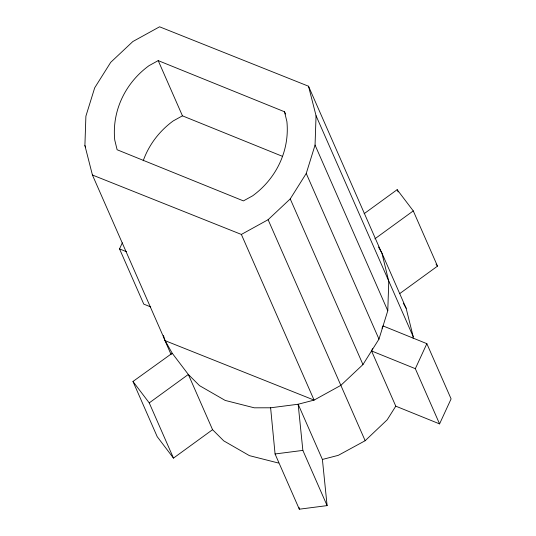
<?xml version="1.0" encoding="UTF-8"?>
<svg xmlns="http://www.w3.org/2000/svg" width="536" height="536" viewBox="0 0 536 536"><rect width="100%" height="100%" fill="white"/><g stroke="black" fill="none" stroke-linecap="round" stroke-linejoin="round"><path stroke-width="0.8" d="M378.496 247.002L381.893 253.032L388.774 281.38L387.776 310.739L378.972 339.114L362.959 364.567L340.829 385.371L314.089 400.104L165.148 340.682L92.427 175.017L84.902 145.524L85.894 116.165L94.704 87.79L110.718 62.33L132.848 41.533L159.581 26.8L308.522 86.222L381.243 251.887M92.427 175.017L241.368 234.44L268.107 219.706L290.237 198.903L306.25 173.45L315.054 145.075L316.052 115.716L308.522 86.222M413.115 338.209L413.176 336.581L406.134 308.254L381.893 253.032M150.69 306.92L143.775 304.12L119.535 248.898L122.329 242.835M382.014 328.206L383.059 325.935L426.857 343.67L451.098 398.891L439.574 423.896L395.776 406.161L371.535 350.939L372.58 348.668M439.574 423.896L415.333 368.674L426.857 343.67M395.776 406.161L387.2 419.788L365.163 440.719L338.33 455.325L322.397 459.459L298.157 404.238L270.613 407.789L254.265 407.816L225.187 400.425L199.513 385.645L188.33 374.463L172.21 353.237L164.505 339.529L163.52 335.482M364.132 213.69L397.156 189.677L413.269 210.903L437.51 266.124L399.769 293.567M212.571 429.684L173.476 458.113L149.236 402.891L188.33 374.463L212.571 429.684L223.753 440.867L249.428 455.647L278.506 463.037M374.852 238.842L413.269 210.903M173.476 458.113L157.216 436.693L132.975 381.471L172.21 353.237M158.207 60.615L148.988 65.694A83.562 79.697 -23.7 0 0 114.738 139.976L117.116 149.752L243.424 200.9L252.644 195.821A83.562 79.697 -23.7 0 0 286.894 121.538L284.515 111.763L158.207 60.615L182.448 115.836L282.412 156.318M182.448 115.836L173.229 120.915A83.562 79.697 -23.7 0 0 143.199 160.793M275.069 453.979L302.86 450.394L327.101 505.615L299.309 509.2L275.069 453.979L270.613 407.789M119.535 248.898L126.449 251.699M371.535 350.939L415.333 368.674M436.002 264.134L437.51 266.124M132.975 381.471L149.236 402.891M403.293 303.209L406.134 308.254M413.176 336.581L316.052 115.716M397.156 189.677L398.154 191.948M315.054 145.075L387.776 310.739M284.515 111.763L285.514 114.034M306.25 173.45L378.972 339.114M290.237 198.903L362.959 364.567M268.107 219.706L365.163 440.719M241.368 234.44L314.089 400.104L298.157 404.238L302.86 450.394M84.902 145.524L85.572 147.052M164.505 339.529L171.145 354.665M322.397 459.459L327.101 505.615M299.155 507.552L299.309 509.2"/></g></svg>
